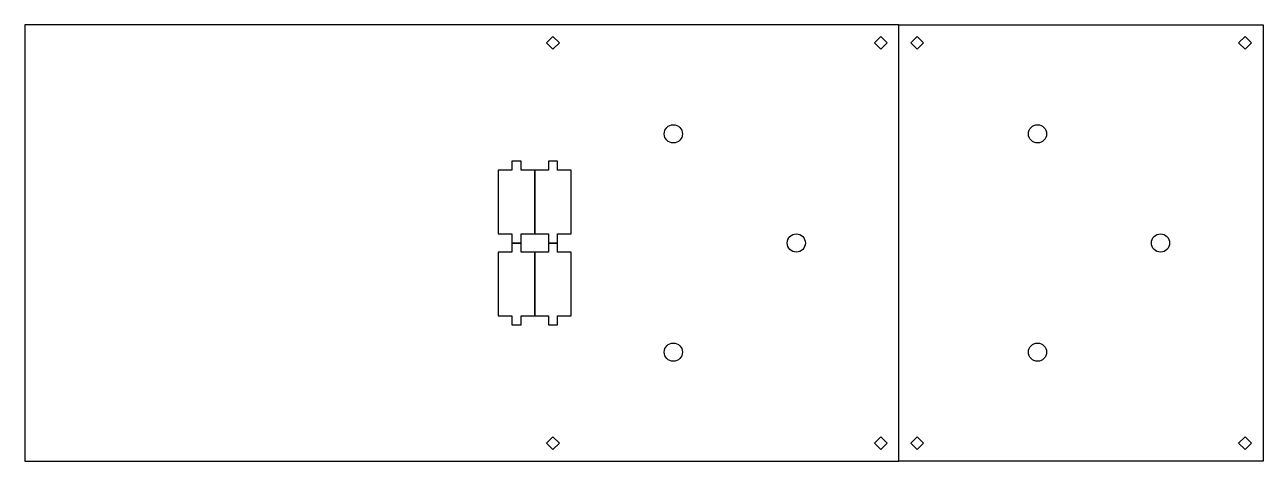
# Model space of a CAD drawing. Header units: inches. Extents: x 0 to 17, y 0 to 6.
import ezdxf

# ---------------------------------------------------------------- set-up
doc = ezdxf.new("R2010")
doc.units = ezdxf.units.IN
doc.header["$MEASUREMENT"] = 0
doc.layers.add('laser$board', color=7, linetype='Continuous', true_color=0x000000)
doc.layers.add('laser$top', color=7, linetype='Continuous', true_color=0x000000)

msp = doc.modelspace()

# ---------------------------------------------------------------- linework, layer by layer
at = {"layer": 'laser$board'}
for points in [[(0, 0), (12, 0), (12, 6), (0, 6)], [(7.25, 5.662), (7.338, 5.75), (7.25, 5.838), (7.162, 5.75)], [(11.75, 5.662), (11.838, 5.75), (11.75, 5.838), (11.662, 5.75)], [(7, 3.125), (7, 4), (6.812, 4), (6.812, 4.125), (6.688, 4.125), (6.688, 4), (6.5, 4), (6.5, 3.125), (6.688, 3.125), (6.688, 3), (6.812, 3), (6.812, 3.125)], [(7.5, 3.125), (7.5, 4), (7.312, 4), (7.312, 4.125), (7.188, 4.125), (7.188, 4), (7, 4), (7, 3.125), (7.188, 3.125), (7.188, 3), (7.312, 3), (7.312, 3.125)], [(7, 2), (7, 2.875), (6.812, 2.875), (6.812, 3), (6.688, 3), (6.688, 2.875), (6.5, 2.875), (6.5, 2), (6.688, 2), (6.688, 1.875), (6.812, 1.875), (6.812, 2)], [(7.5, 2), (7.5, 2.875), (7.312, 2.875), (7.312, 3), (7.188, 3), (7.188, 2.875), (7, 2.875), (7, 2), (7.188, 2), (7.188, 1.875), (7.312, 1.875), (7.312, 2)], [(7.25, 0.162), (7.338, 0.25), (7.25, 0.338), (7.162, 0.25)], [(11.75, 0.162), (11.838, 0.25), (11.75, 0.338), (11.662, 0.25)]]:
    msp.add_lwpolyline(points, close=True, dxfattribs=at)
for centre in [(8.902, 4.5), (10.59, 3), (8.902, 1.5)]:
    msp.add_circle(centre, 0.125, dxfattribs=at)
at = {"layer": 'laser$top'}
msp.add_line((12, 2.875), (12, 3.125), dxfattribs=at)
msp.add_lwpolyline([(12, 3.125), (12, 6), (17, 6), (17, 0), (12, 0), (12, 2.875)], dxfattribs=at)
for points in [[(12.25, 5.662), (12.338, 5.75), (12.25, 5.838), (12.162, 5.75)], [(16.75, 5.662), (16.838, 5.75), (16.75, 5.838), (16.662, 5.75)], [(12.25, 0.162), (12.338, 0.25), (12.25, 0.338), (12.162, 0.25)], [(16.75, 0.162), (16.838, 0.25), (16.75, 0.338), (16.662, 0.25)]]:
    msp.add_lwpolyline(points, close=True, dxfattribs=at)
for centre in [(13.902, 4.5), (15.59, 3), (13.902, 1.5)]:
    msp.add_circle(centre, 0.125, dxfattribs=at)

doc.saveas('drawing.dxf')
